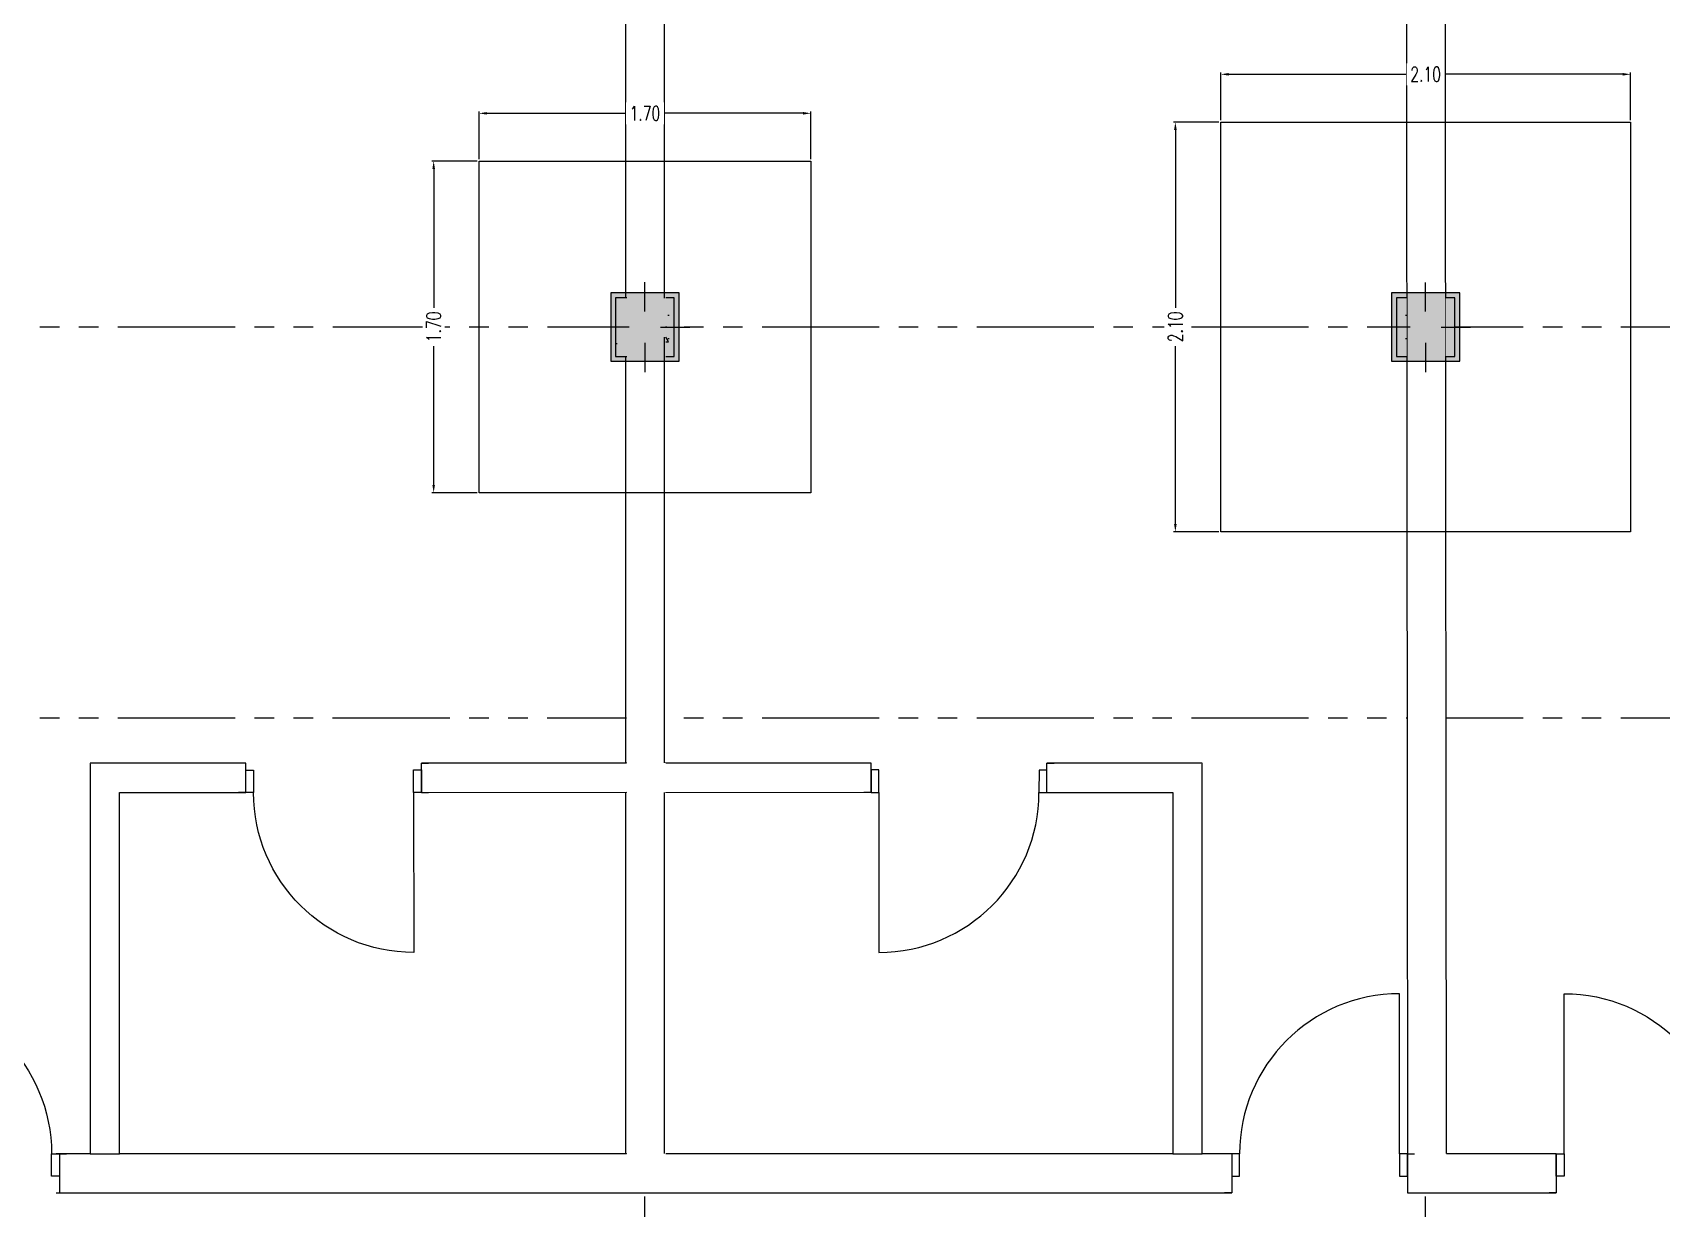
# Model space of a CAD drawing. Header units: metres. Extents: x -6.1 to 26.1, y -10.1 to 14.1.
# Drawn here: x 8.86 to 17.21, y 1.48 to 7.51 of the extents above; entities that cross this region are included whole.
import ezdxf

# ---------------------------------------------------------------- set-up
doc = ezdxf.new("R2010")
doc.units = ezdxf.units.M
doc.header["$MEASUREMENT"] = 0
for name, pattern in [('Xref_Arq. PB$0$Wipeout_Contour', [1, 0, -1]), ('Xref_Cimentación$0$Xr-Muroscontencion$0$HIDDEN', [0.375, 0.25, -0.125]), ('Xref_Ejes$0$ACAD_ISO05W100', [33, 24, -3, 0, -3, 0, -3])]:
    doc.linetypes.add(name, pattern=pattern)
for name, color, linetype in [('Xref_Arq. PB$0$Estructura - Muros', 7, 'Continuous'), ('Xref_Arq. PB$0$Estructura - Vigas y Pilares', 7, 'Continuous'), ('Xref_Arq. PB$0$Puertas ArchiCAD', 7, 'Continuous'), ('Xref_Cimentación$0$00-ZA', 2, 'Continuous'), ('Xref_Cimentación$0$Cerramiento', 11, 'Continuous'), ('Xref_Cimentación$0$Xref_Pedestales$0$COLUM. PB', 140, 'Continuous'), ('Xref_Ejes$0$00-EJES', 1, 'Xref_Ejes$0$ACAD_ISO05W100')]:
    doc.layers.add(name, color=color, linetype=linetype)
for name, color, linetype, lineweight in [('Xref_Arq. PB$0$Estructura - Muros_Pluma_Nº__1', 7, 'Continuous', 13), ('Xref_Arq. PB$0$Estructura - Vigas y Pilares_Pluma_Nº__20', 1, 'Continuous', 0), ('Xref_Arq. PB$0$Estructura - Vigas y Pilares_Pluma_Nº__28', 7, 'Continuous', 18), ('Xref_Arq. PB$0$Puertas ArchiCAD_Pluma_Nº__1', 7, 'Continuous', 13), ('Xref_Arq. PB$0$Puertas ArchiCAD_Pluma_Nº__23', 7, 'Continuous', 18)]:
    doc.layers.add(name, color=color, linetype=linetype, lineweight=lineweight)
doc.layers.add('Xref_Arq. PB$0$Estructura - Vigas y Pilares_Pluma_Nº__170', color=7, linetype='Continuous', lineweight=13, true_color=0x9f9f00)
doc.layers.add('Xref_Arq. PB$0$Puertas ArchiCAD_Pluma_Nº__3', color=7, linetype='Continuous', lineweight=18, true_color=0xff6600)
doc.styles.add('Xref_Cimentación$0$Xr-Muroscontencion$0$Romans', font='romans.shx', dxfattribs={"width": 0.7})
doc.dimstyles.new('Xref_Cimentación$0$Xr-Muroscontencion$0$D20', dxfattribs={"dimtxt": 0.05, "dimasz": 0.04, "dimexe": 0.01, "dimexo": 0.01, "dimgap": 0.01, "dimtad": 0, "dimdec": 3, "dimzin": 1, "dimdsep": 46, "dimtxsty": 'Xref_Cimentación$0$Xr-Muroscontencion$0$Romans', "dimcen": 2.5, "dimclrd": 1, "dimclre": 8, "dimclrt": 7, "dimadec": 0, "dimazin": 0, "dimtfac": 1, "dimtdec": 3, "dimtmove": 1, "dimatfit": 1, "dimfxl": 1, "dimtfill": 1, "dimarcsym": 0})
pattern_1 = [(0, (0, 0), (0, 0.623538), [0.06, -0.3]), (0, (0.18, 0.3118), (0, 0.623538), [0.06, -0.3]), (60, (0, 0), (-0.54, 0.31177), [0.06, -0.3]), (60, (0.36, 0), (-0.54, 0.31177), [0.06, -0.3]), (120, (0.06, 0), (0.54, 0.31177), [0.06, -0.3]), (120, (0.42, 0), (0.54, 0.31177), [0.06, -0.3]), (0, (0, 0.06), (0, 0.12), [0, -0.12, 0, -0.18]), (45, (0.06, 0.06), (-0.0848528, 0.0848528), [0, -0.09, 0, -0.15])]

# ---------------------------------------------------------------- blocks, each defined once
blk = doc.blocks.new('Xref_Ejes')
at = {"layer": 'Xref_Ejes$0$00-EJES', "ltscale": 0.025}
for p, q in [((12, -8.9568), (12, 12.9873)), ((16, -8.9568), (16, 12.9873)), ((-4.9997, 6), (24.997, 6)), ((-5, 3.9958), (24.9967, 3.9958))]:
    blk.add_line(p, q, dxfattribs=at)
blk = doc.blocks.new('Xref_Arq. PB$0$Muro_17', base_point=(5.2451, 17.9223))
at = {"color": 254, "linetype": 'Xref_Arq. PB$0$Wipeout_Contour', "lineweight": 0, "ltscale": 61.343434}
blk.add_wipeout([(5.2451, 17.9223), (5.252, 10.7762), (5.452, 10.7762), (5.4451, 17.9223)], dxfattribs=at).dxf.layer = 'Xref_Arq. PB$0$Estructura - Muros'
at = {"layer": 'Xref_Arq. PB$0$Estructura - Muros_Pluma_Nº__1', "linetype": 'Continuous', "flags": 128}
for points in [[(5.2451, 17.9223), (5.252, 10.7762)], [(5.452, 10.7762), (5.4451, 17.9223)]]:
    blk.add_lwpolyline(points, dxfattribs=at)
blk = doc.blocks.new('Xref_Arq. PB$0$Muro_18', base_point=(1.2519, 17.9223))
at = {"color": 254, "linetype": 'Xref_Arq. PB$0$Wipeout_Contour', "lineweight": 0, "ltscale": 61.650485}
blk.add_wipeout([(1.4519, 17.9223), (1.2519, 17.9223), (1.2519, 12.7788), (1.4519, 12.7789)], dxfattribs=at).dxf.layer = 'Xref_Arq. PB$0$Estructura - Muros'
at = {"color": 254, "linetype": 'Xref_Arq. PB$0$Wipeout_Contour', "lineweight": 0, "ltscale": 47.147943}
blk.add_wipeout([(1.4519, 12.6289), (1.2519, 12.6288), (1.2519, 10.7762), (1.4519, 10.7762)], dxfattribs=at).dxf.layer = 'Xref_Arq. PB$0$Estructura - Muros'
at = {"layer": 'Xref_Arq. PB$0$Estructura - Muros_Pluma_Nº__1', "linetype": 'Continuous', "flags": 128}
for points in [[(1.2454, 17.9223), (1.2454, 15.1619)], [(1.4454, 15.1619), (1.4454, 17.9223)], [(1.2454, 14.9619), (1.2454, 12.7788)], [(1.4454, 12.7789), (1.4454, 14.9619)], [(1.2454, 12.6288), (1.2454, 10.7762)], [(1.4454, 10.7762), (1.4454, 12.6288)]]:
    blk.add_lwpolyline(points, dxfattribs=at)
blk = doc.blocks.new('Xref_Arq. PB$0$Puerta 17')
at = {"layer": 'Xref_Arq. PB$0$Puertas ArchiCAD_Pluma_Nº__1', "linetype": 'Continuous'}
for p, q in [((-0.45, 0), (-0.487, 0)), ((-0.45, 0), (-0.45, -0.115)), ((0.45, 0), (0.45, -0.115)), ((0.45, 0), (0.487, 0)), ((-0.45, -0.115), (-0.45, -0.2)), ((0.45, -0.115), (0.45, -0.2)), ((-0.45, -0.2), (-0.487, -0.2)), ((0.45, -0.2), (0.487, -0.2))]:
    blk.add_line(p, q, dxfattribs=at)
at = {"layer": 'Xref_Arq. PB$0$Puertas ArchiCAD_Pluma_Nº__23', "linetype": 'Continuous'}
for p, q in [((-0.41, 0), (-0.45, 0)), ((-0.45, 0), (-0.45, -0.115)), ((-0.41, -0.115), (-0.41, 0)), ((0.45, 0), (0.41, 0)), ((0.41, 0), (0.41, -0.115)), ((0.45, -0.115), (0.45, 0)), ((-0.45, -0.115), (-0.41, -0.115)), ((0.41, -0.115), (0.45, -0.115))]:
    blk.add_line(p, q, dxfattribs=at)
at = {"layer": 'Xref_Arq. PB$0$Puertas ArchiCAD_Pluma_Nº__3', "linetype": 'Continuous'}
blk.add_line((0.41, 0), (0.41, 0.82), dxfattribs=at)
blk.add_arc((0.41, 0), 0.82, 90, 180, dxfattribs=at)
blk = doc.blocks.new('Xref_Arq. PB$0$Muro_19', base_point=(-6.5109, 10.5762))
at = {"color": 254, "linetype": 'Xref_Arq. PB$0$Wipeout_Contour', "lineweight": 0, "ltscale": 66.56985}
blk.add_wipeout([(-1.6717, 10.5762), (4.352, 10.5762), (4.352, 10.6612), (4.352, 10.7762), (-1.6717, 10.7762), (-1.6717, 10.6612)], dxfattribs=at).dxf.layer = 'Xref_Arq. PB$0$Estructura - Muros'
at = {"color": 254, "linetype": 'Xref_Arq. PB$0$Wipeout_Contour', "lineweight": 0, "ltscale": 72.299624}
blk.add_wipeout([(5.252, 10.5762), (6.0149, 10.5762), (6.0149, 10.6612), (6.0149, 10.7762), (5.252, 10.7762), (5.252, 10.6612)], dxfattribs=at).dxf.layer = 'Xref_Arq. PB$0$Estructura - Muros'
at = {"layer": 'Xref_Arq. PB$0$Estructura - Muros_Pluma_Nº__1', "linetype": 'Continuous'}
for p, q in [((-1.6717, 10.7762), (-1.6347, 10.7762)), ((4.352, 10.7762), (4.315, 10.7762)), ((4.352, 10.7762), (4.352, 10.6612)), ((5.252, 10.7762), (5.289, 10.7762)), ((5.252, 10.7762), (5.252, 10.6612)), ((6.0149, 10.7762), (5.9779, 10.7762)), ((6.0149, 10.7762), (6.0149, 10.6612)), ((4.352, 10.6612), (4.352, 10.5762)), ((5.252, 10.6612), (5.252, 10.5762)), ((6.0149, 10.6612), (6.0149, 10.5762)), ((-1.6717, 10.5762), (-1.6347, 10.5762)), ((4.352, 10.5762), (4.315, 10.5762)), ((5.252, 10.5762), (5.289, 10.5762)), ((6.0149, 10.5762), (5.9779, 10.5762))]:
    blk.add_line(p, q, dxfattribs=at)
at = {"layer": 'Xref_Arq. PB$0$Estructura - Muros_Pluma_Nº__1', "linetype": 'Continuous', "flags": 128}
for points in [[(1.2519, 10.7762), (-1.6717, 10.7762)], [(4.352, 10.7762), (1.4519, 10.7762)], [(6.0149, 10.7762), (5.452, 10.7762)], [(-1.6546, 10.5762), (4.352, 10.5762)], [(5.252, 10.5762), (6.0149, 10.5762)]]:
    blk.add_lwpolyline(points, dxfattribs=at)
at = {"layer": 'Xref_Arq. PB$0$Puertas ArchiCAD', "linetype": 'Continuous', "xscale": -1}
for p in [(-2.1046, 10.7762), (6.4649, 10.7762)]:
    blk.add_blockref('Xref_Arq. PB$0$Puerta 17', p, dxfattribs=at)
at = {"layer": 'Xref_Arq. PB$0$Puertas ArchiCAD', "linetype": 'Continuous'}
blk.add_blockref('Xref_Arq. PB$0$Puerta 17', (4.802, 10.7762), dxfattribs=at)
blk = doc.blocks.new('Xref_Arq. PB$0$Muro_22', base_point=(4.0508, 10.7762))
at = {"color": 254, "linetype": 'Xref_Arq. PB$0$Wipeout_Contour', "lineweight": 0, "ltscale": 49.707851}
blk.add_wipeout([(4.2008, 10.7762), (4.2008, 12.7773), (4.0508, 12.6274), (4.0508, 10.7762)], dxfattribs=at).dxf.layer = 'Xref_Arq. PB$0$Estructura - Muros'
at = {"layer": 'Xref_Arq. PB$0$Estructura - Muros_Pluma_Nº__1', "linetype": 'Continuous', "flags": 128}
for points in [[(4.2008, 10.7762), (4.2008, 12.7773)], [(4.0508, 12.6274), (4.0508, 10.7762)], [(4.0508, 10.7762), (4.2008, 10.7762)]]:
    blk.add_lwpolyline(points, dxfattribs=at)
blk = doc.blocks.new('Xref_Arq. PB$0$Puerta 17_2')
at = {"layer": 'Xref_Arq. PB$0$Puertas ArchiCAD_Pluma_Nº__1', "linetype": 'Continuous'}
for p, q in [((-0.45, 0), (-0.487, 0)), ((-0.45, 0), (-0.45, -0.115)), ((0.45, 0), (0.45, -0.115)), ((0.45, 0), (0.487, 0)), ((-0.45, -0.15), (-0.487, -0.15)), ((-0.45, -0.115), (-0.45, -0.15)), ((0.45, -0.115), (0.45, -0.15)), ((0.45, -0.15), (0.487, -0.15))]:
    blk.add_line(p, q, dxfattribs=at)
at = {"layer": 'Xref_Arq. PB$0$Puertas ArchiCAD_Pluma_Nº__23', "linetype": 'Continuous'}
for p, q in [((-0.41, 0), (-0.45, 0)), ((-0.45, 0), (-0.45, -0.115)), ((-0.41, -0.115), (-0.41, 0)), ((0.45, 0), (0.41, 0)), ((0.41, 0), (0.41, -0.115)), ((0.45, -0.115), (0.45, 0)), ((-0.45, -0.115), (-0.41, -0.115)), ((0.41, -0.115), (0.45, -0.115))]:
    blk.add_line(p, q, dxfattribs=at)
at = {"layer": 'Xref_Arq. PB$0$Puertas ArchiCAD_Pluma_Nº__3', "linetype": 'Continuous'}
blk.add_line((0.41, 0), (0.41, 0.82), dxfattribs=at)
blk.add_arc((0.41, 0), 0.82, 90, 180, dxfattribs=at)
blk = doc.blocks.new('Xref_Arq. PB$0$Muro_23', base_point=(4.0508, 12.6274))
at = {"color": 254, "linetype": 'Xref_Arq. PB$0$Wipeout_Contour', "lineweight": 0, "ltscale": 64.653963}
blk.add_wipeout([(1.4454, 12.7788), (1.4454, 12.6288), (2.5044, 12.6282), (2.5044, 12.7432), (2.5045, 12.7782)], dxfattribs=at).dxf.layer = 'Xref_Arq. PB$0$Estructura - Muros'
at = {"color": 254, "linetype": 'Xref_Arq. PB$0$Wipeout_Contour', "lineweight": 0, "ltscale": 66.666334}
blk.add_wipeout([(3.4044, 12.7427), (3.4044, 12.6277), (4.0508, 12.6274), (4.2008, 12.7773), (3.4045, 12.7777)], dxfattribs=at).dxf.layer = 'Xref_Arq. PB$0$Estructura - Muros'
at = {"layer": 'Xref_Arq. PB$0$Estructura - Muros_Pluma_Nº__1', "linetype": 'Continuous'}
for p, q in [((2.5045, 12.7782), (2.4675, 12.7783)), ((2.5044, 12.7432), (2.5045, 12.7782)), ((3.4044, 12.7427), (3.4045, 12.7777)), ((3.4045, 12.7777), (3.4415, 12.7777)), ((2.5044, 12.6282), (2.5044, 12.7432)), ((3.4044, 12.6277), (3.4044, 12.7427)), ((2.5044, 12.6282), (2.4674, 12.6283)), ((3.4044, 12.6277), (3.4414, 12.6277))]:
    blk.add_line(p, q, dxfattribs=at)
at = {"layer": 'Xref_Arq. PB$0$Estructura - Muros_Pluma_Nº__1', "linetype": 'Continuous', "flags": 128}
for points in [[(2.5045, 12.7782), (1.4454, 12.7782)], [(4.2008, 12.7773), (3.4045, 12.7777)], [(1.4454, 12.6289), (2.5044, 12.6282)], [(3.4044, 12.6277), (4.0508, 12.6274)]]:
    blk.add_lwpolyline(points, dxfattribs=at)
at = {"layer": 'Xref_Arq. PB$0$Puertas ArchiCAD', "linetype": 'Continuous', "rotation": 179.968163911633}
blk.add_blockref('Xref_Arq. PB$0$Puerta 17_2', (2.9544, 12.628), dxfattribs=at)
blk = doc.blocks.new('Xref_Arq. PB$0$Muro_31', base_point=(-1.3463, 10.7762))
at = {"color": 254, "linetype": 'Xref_Arq. PB$0$Wipeout_Contour', "lineweight": 0, "ltscale": 47.293083}
blk.add_wipeout([(-1.3463, 10.7762), (-1.3463, 12.6274), (-1.4963, 12.7773), (-1.4963, 10.7762)], dxfattribs=at).dxf.layer = 'Xref_Arq. PB$0$Estructura - Muros'
at = {"layer": 'Xref_Arq. PB$0$Estructura - Muros_Pluma_Nº__1', "linetype": 'Continuous', "flags": 128}
for points in [[(-1.4963, 12.7773), (-1.4963, 10.7762)], [(-1.3463, 10.7762), (-1.3463, 12.6274)], [(-1.4963, 10.7762), (-1.3463, 10.7762)]]:
    blk.add_lwpolyline(points, dxfattribs=at)
blk = doc.blocks.new('Xref_Arq. PB$0$Muro_32', base_point=(-1.3463, 12.6274))
at = {"color": 254, "linetype": 'Xref_Arq. PB$0$Wipeout_Contour', "lineweight": 0, "ltscale": 64.127766}
blk.add_wipeout([(-0.6999, 12.7777), (-1.4963, 12.7773), (-1.3463, 12.6274), (-0.6998, 12.6277), (-0.6999, 12.7427)], dxfattribs=at).dxf.layer = 'Xref_Arq. PB$0$Estructura - Muros'
at = {"color": 254, "linetype": 'Xref_Arq. PB$0$Wipeout_Contour', "lineweight": 0, "ltscale": 64.040584}
blk.add_wipeout([(1.4525, 12.7789), (0.2001, 12.7782), (0.2001, 12.7432), (0.2002, 12.6282), (1.4526, 12.6289)], dxfattribs=at).dxf.layer = 'Xref_Arq. PB$0$Estructura - Muros'
at = {"layer": 'Xref_Arq. PB$0$Estructura - Muros_Pluma_Nº__1', "linetype": 'Continuous'}
for p, q in [((-0.6999, 12.7777), (-0.7369, 12.7777)), ((-0.6999, 12.7427), (-0.6999, 12.7777)), ((0.2001, 12.7782), (0.2371, 12.7783)), ((0.2001, 12.7432), (0.2001, 12.7782)), ((-0.6998, 12.6277), (-0.6999, 12.7427)), ((0.2002, 12.6282), (0.2001, 12.7432)), ((-0.6998, 12.6277), (-0.7368, 12.6277)), ((0.2002, 12.6282), (0.2372, 12.6283))]:
    blk.add_line(p, q, dxfattribs=at)
at = {"layer": 'Xref_Arq. PB$0$Estructura - Muros_Pluma_Nº__1', "linetype": 'Continuous', "flags": 128}
for points in [[(-0.6999, 12.7777), (-1.4963, 12.7773)], [(1.2519, 12.7788), (0.2001, 12.7782)], [(-1.3463, 12.6274), (-0.6998, 12.6277)], [(0.2002, 12.6282), (1.2519, 12.6288)]]:
    blk.add_lwpolyline(points, dxfattribs=at)
at = {"layer": 'Xref_Arq. PB$0$Puertas ArchiCAD', "linetype": 'Continuous', "xscale": -0.9999999999999999, "rotation": 180.031836088367}
blk.add_blockref('Xref_Arq. PB$0$Puerta 17_2', (-0.2498, 12.628), dxfattribs=at)
blk = doc.blocks.new('Xref_Arq. PB$0$Pilar_11', base_point=(5.3454, 15.0123))
at = {"layer": 'Xref_Arq. PB$0$Estructura - Vigas y Pilares_Pluma_Nº__20', "linetype": 'Continuous'}
for p, q in [((5.3454, 15.0923), (5.3454, 15.2423)), ((5.3454, 14.9323), (5.3454, 14.7823))]:
    blk.add_line(p, q, dxfattribs=at)
at = {"color": 254, "linetype": 'Xref_Arq. PB$0$Wipeout_Contour', "lineweight": 0, "ltscale": 63.604459}
blk.add_wipeout([(5.1954, 15.1623), (5.1954, 14.8623), (5.2481, 14.8623), (5.2478, 15.1623)], dxfattribs=at).dxf.layer = 'Xref_Arq. PB$0$Estructura - Vigas y Pilares'
at = {"color": 254, "linetype": 'Xref_Arq. PB$0$Wipeout_Contour', "lineweight": 0, "ltscale": 63.93575}
blk.add_wipeout([(5.4954, 15.1623), (5.4478, 15.1623), (5.4481, 14.8623), (5.4954, 14.8623)], dxfattribs=at).dxf.layer = 'Xref_Arq. PB$0$Estructura - Vigas y Pilares'
at = {"layer": 'Xref_Arq. PB$0$Estructura - Vigas y Pilares_Pluma_Nº__170', "linetype": 'Continuous'}
h = blk.add_hatch(dxfattribs=at)
h.set_pattern_fill('HORMIGÓN_ARMADO', color=256, style=0, pattern_type=2)
h.set_pattern_definition(pattern_1)
h.paths.add_polyline_path([(5.1954, 15.1623), (5.1954, 14.8623), (5.2481, 14.8623), (5.2478, 15.1623)])
h = blk.add_hatch(dxfattribs=at)
h.set_pattern_fill('HORMIGÓN_ARMADO', color=256, style=0, pattern_type=2)
h.set_pattern_definition(pattern_1)
h.paths.add_polyline_path([(5.4954, 15.1623), (5.4478, 15.1623), (5.4481, 14.8623), (5.4954, 14.8623)])
at = {"layer": 'Xref_Arq. PB$0$Estructura - Vigas y Pilares_Pluma_Nº__20', "linetype": 'Continuous'}
for p, q in [((5.2654, 15.0123), (5.1154, 15.0123)), ((5.4254, 15.0123), (5.5754, 15.0123))]:
    blk.add_line(p, q, dxfattribs=at)
at = {"layer": 'Xref_Arq. PB$0$Estructura - Vigas y Pilares_Pluma_Nº__28', "linetype": 'Continuous'}
for p, q in [((5.1954, 15.1623), (5.1954, 14.8623)), ((5.2478, 15.1623), (5.1954, 15.1623)), ((5.4954, 15.1623), (5.4478, 15.1623)), ((5.4954, 14.8623), (5.4954, 15.1623)), ((5.1954, 14.8623), (5.2481, 14.8623)), ((5.4481, 14.8623), (5.4954, 14.8623))]:
    blk.add_line(p, q, dxfattribs=at)
blk = doc.blocks.new('Xref_Arq. PB$0$Pilar_12', base_point=(1.3454, 15.0127))
at = {"layer": 'Xref_Arq. PB$0$Estructura - Vigas y Pilares_Pluma_Nº__20', "linetype": 'Continuous'}
for p, q in [((1.3454, 15.0927), (1.3454, 15.2427)), ((1.3454, 14.9327), (1.3454, 14.7827))]:
    blk.add_line(p, q, dxfattribs=at)
at = {"color": 254, "linetype": 'Xref_Arq. PB$0$Wipeout_Contour', "lineweight": 0, "ltscale": 60.28122}
blk.add_wipeout([(1.1954, 15.1627), (1.1954, 14.8627), (1.2519, 14.8627), (1.2519, 15.1627)], dxfattribs=at).dxf.layer = 'Xref_Arq. PB$0$Estructura - Vigas y Pilares'
at = {"color": 254, "linetype": 'Xref_Arq. PB$0$Wipeout_Contour', "lineweight": 0, "ltscale": 60.370309}
blk.add_wipeout([(1.4519, 14.8627), (1.4954, 14.8627), (1.4954, 15.1627), (1.4519, 15.1627)], dxfattribs=at).dxf.layer = 'Xref_Arq. PB$0$Estructura - Vigas y Pilares'
at = {"layer": 'Xref_Arq. PB$0$Estructura - Vigas y Pilares_Pluma_Nº__170', "linetype": 'Continuous'}
h = blk.add_hatch(dxfattribs=at)
h.set_pattern_fill('HORMIGÓN_ARMADO', color=256, style=0, pattern_type=2)
h.set_pattern_definition(pattern_1)
h.paths.add_polyline_path([(1.1954, 15.1627), (1.1954, 14.8627), (1.2519, 14.8627), (1.2519, 15.1627)])
h = blk.add_hatch(dxfattribs=at)
h.set_pattern_fill('HORMIGÓN_ARMADO', color=256, style=0, pattern_type=2)
h.set_pattern_definition(pattern_1)
h.paths.add_polyline_path([(1.4519, 14.8627), (1.4954, 14.8627), (1.4954, 15.1627), (1.4519, 15.1627)])
at = {"layer": 'Xref_Arq. PB$0$Estructura - Vigas y Pilares_Pluma_Nº__20', "linetype": 'Continuous'}
for p, q in [((1.2654, 15.0127), (1.1154, 15.0127)), ((1.4254, 15.0127), (1.5754, 15.0127))]:
    blk.add_line(p, q, dxfattribs=at)
at = {"layer": 'Xref_Arq. PB$0$Estructura - Vigas y Pilares_Pluma_Nº__28', "linetype": 'Continuous'}
for p, q in [((1.1954, 15.1627), (1.1954, 14.8627)), ((1.2519, 15.1627), (1.1954, 15.1627)), ((1.4954, 15.1627), (1.4519, 15.1627)), ((1.4954, 14.8627), (1.4954, 15.1627)), ((1.1954, 14.8627), (1.2519, 14.8627)), ((1.4519, 14.8627), (1.4954, 14.8627))]:
    blk.add_line(p, q, dxfattribs=at)
blk = doc.blocks.new('Xref_Arq. PB')
at = {"layer": 'Xref_Arq. PB$0$Estructura - Muros'}
for name, p in [('Xref_Arq. PB$0$Muro_18', (11.9066, 8.9084)), ('Xref_Arq. PB$0$Muro_17', (15.8997, 8.9084))]:
    blk.add_blockref(name, p, dxfattribs=at)
blk.add_blockref('Xref_Arq. PB$0$Muro_19', (4.1437, 1.5623), dxfattribs=at)
at = {"layer": 'Xref_Arq. PB$0$Estructura - Vigas y Pilares'}
for name, p in [('Xref_Arq. PB$0$Pilar_12', (12, 5.9987)), ('Xref_Arq. PB$0$Pilar_11', (16, 5.9983))]:
    blk.add_blockref(name, p, dxfattribs=at)
at = {"layer": 'Xref_Arq. PB$0$Estructura - Muros'}
for name, p in [('Xref_Arq. PB$0$Muro_31', (9.3083, 1.7623)), ('Xref_Arq. PB$0$Muro_22', (14.7054, 1.7623))]:
    blk.add_blockref(name, p, dxfattribs=at)
blk.add_blockref('Xref_Arq. PB$0$Muro_23', (14.7054, 3.6135), dxfattribs=at)
blk.add_blockref('Xref_Arq. PB$0$Muro_32', (9.3083, 3.6135), dxfattribs=at)
blk = doc.blocks.new('*U414')
at = {"ltscale": 0.025, "true_color": 0x636466}
h = blk.add_hatch(color=251, dxfattribs=at)
h.dxf.hatch_style = 1
h.paths.add_polyline_path([(-0.125, -0.075), (0.225, -0.075), (0.225, 0.275), (-0.125, 0.275)])
at = {"color": 251, "linetype": 'ByBlock', "ltscale": 0.025, "true_color": 0x636466}
blk.add_lwpolyline([(-0.125, -0.075), (0.225, -0.075), (0.225, 0.275), (-0.125, 0.275)], close=True, dxfattribs=at)
blk = doc.blocks.new('Xref_Cimentación$0$Xref_Pedestales')
at = {"layer": 'Xref_Cimentación$0$Xref_Pedestales$0$COLUM. PB', "ltscale": 0.025}
for p in [(11.95, 5.9), (15.95, 5.9)]:
    blk.add_blockref('*U414', p, dxfattribs=at)
blk = doc.blocks.new('*D463')
at = {"layer": 'Xref_Cimentación$0$00-ZA', "color": 8, "linetype": 'Xref_Cimentación$0$Xr-Muroscontencion$0$HIDDEN', "lineweight": -2, "transparency": 16777216}
for p, q in [((11.14, 6.85), (10.9077, 6.85)), ((11.14, 5.15), (10.9077, 5.15))]:
    blk.add_line(p, q, dxfattribs=at)
at = {"layer": 'Xref_Cimentación$0$00-ZA', "color": 1, "lineweight": -2, "transparency": 16777216}
for p, q in [((10.9177, 6.81), (10.9177, 6.0863)), ((10.9177, 5.19), (10.9177, 5.9138))]:
    blk.add_line(p, q, dxfattribs=at)
at = {"layer": 'Xref_Cimentación$0$00-ZA', "color": 1, "transparency": 16777216}
for points in [[(10.9111, 6.81), (10.9244, 6.81), (10.9177, 6.85)], [(10.9111, 5.19), (10.9244, 5.19), (10.9177, 5.15)]]:
    blk.add_solid(points, dxfattribs=at)
at = {"layer": 'Xref_Cimentación$0$00-ZA', "color": 7, "transparency": 16777216, "insert": (10.9177, 6), "char_height": 0.075, "attachment_point": 5, "rotation": 90, "style": 'Xref_Cimentación$0$Xr-Muroscontencion$0$Romans', "bg_fill": 3, "box_fill_scale": 1.25, "bg_fill_color": 256, "bg_fill_true_color": 13158600, "bg_fill_transparency": 0}
blk.add_mtext('1.70', dxfattribs=at)
blk = doc.blocks.new('*D464')
at = {"layer": 'Xref_Cimentación$0$00-ZA', "color": 8, "linetype": 'Xref_Cimentación$0$Xr-Muroscontencion$0$HIDDEN', "lineweight": -2, "transparency": 16777216}
for p, q in [((11.15, 6.86), (11.15, 7.1048)), ((12.85, 6.86), (12.85, 7.1048))]:
    blk.add_line(p, q, dxfattribs=at)
at = {"layer": 'Xref_Cimentación$0$00-ZA', "color": 1, "lineweight": -2, "transparency": 16777216}
for p, q in [((11.19, 7.0948), (11.9138, 7.0948)), ((12.81, 7.0948), (12.0862, 7.0948))]:
    blk.add_line(p, q, dxfattribs=at)
at = {"layer": 'Xref_Cimentación$0$00-ZA', "color": 1, "transparency": 16777216}
for points in [[(11.19, 7.1015), (11.19, 7.0881), (11.15, 7.0948)], [(12.81, 7.1015), (12.81, 7.0881), (12.85, 7.0948)]]:
    blk.add_solid(points, dxfattribs=at)
at = {"layer": 'Xref_Cimentación$0$00-ZA', "color": 7, "transparency": 16777216, "insert": (12, 7.0948), "char_height": 0.075, "attachment_point": 5, "style": 'Xref_Cimentación$0$Xr-Muroscontencion$0$Romans', "bg_fill": 3, "box_fill_scale": 1.25, "bg_fill_color": 256, "bg_fill_true_color": 13158600, "bg_fill_transparency": 0}
blk.add_mtext('1.70', dxfattribs=at)
blk = doc.blocks.new('*D481')
at = {"layer": 'Xref_Cimentación$0$00-ZA', "color": 8, "linetype": 'Xref_Cimentación$0$Xr-Muroscontencion$0$HIDDEN', "lineweight": -2, "transparency": 16777216}
for p, q in [((14.94, 7.05), (14.7077, 7.05)), ((14.94, 4.95), (14.7077, 4.95))]:
    blk.add_line(p, q, dxfattribs=at)
at = {"layer": 'Xref_Cimentación$0$00-ZA', "color": 1, "lineweight": -2, "transparency": 16777216}
for p, q in [((14.7177, 7.01), (14.7177, 6.09)), ((14.7177, 4.99), (14.7177, 5.91))]:
    blk.add_line(p, q, dxfattribs=at)
at = {"layer": 'Xref_Cimentación$0$00-ZA', "color": 1, "transparency": 16777216}
for points in [[(14.7111, 7.01), (14.7244, 7.01), (14.7177, 7.05)], [(14.7111, 4.99), (14.7244, 4.99), (14.7177, 4.95)]]:
    blk.add_solid(points, dxfattribs=at)
at = {"layer": 'Xref_Cimentación$0$00-ZA', "color": 7, "transparency": 16777216, "insert": (14.7177, 6), "char_height": 0.075, "attachment_point": 5, "rotation": 90, "style": 'Xref_Cimentación$0$Xr-Muroscontencion$0$Romans', "bg_fill": 3, "box_fill_scale": 1.25, "bg_fill_color": 256, "bg_fill_true_color": 13158600, "bg_fill_transparency": 0}
blk.add_mtext('2.10', dxfattribs=at)
blk = doc.blocks.new('*D482')
at = {"layer": 'Xref_Cimentación$0$00-ZA', "color": 8, "linetype": 'Xref_Cimentación$0$Xr-Muroscontencion$0$HIDDEN', "lineweight": -2, "transparency": 16777216}
for p, q in [((14.95, 7.06), (14.95, 7.3048)), ((17.05, 7.06), (17.05, 7.3048))]:
    blk.add_line(p, q, dxfattribs=at)
at = {"layer": 'Xref_Cimentación$0$00-ZA', "color": 1, "lineweight": -2, "transparency": 16777216}
for p, q in [((14.99, 7.2948), (15.91, 7.2948)), ((17.01, 7.2948), (16.09, 7.2948))]:
    blk.add_line(p, q, dxfattribs=at)
at = {"layer": 'Xref_Cimentación$0$00-ZA', "color": 1, "transparency": 16777216}
for points in [[(14.99, 7.3015), (14.99, 7.2881), (14.95, 7.2948)], [(17.01, 7.3015), (17.01, 7.2881), (17.05, 7.2948)]]:
    blk.add_solid(points, dxfattribs=at)
at = {"layer": 'Xref_Cimentación$0$00-ZA', "color": 7, "transparency": 16777216, "insert": (16, 7.2948), "char_height": 0.075, "attachment_point": 5, "style": 'Xref_Cimentación$0$Xr-Muroscontencion$0$Romans', "bg_fill": 3, "box_fill_scale": 1.25, "bg_fill_color": 256, "bg_fill_true_color": 13158600, "bg_fill_transparency": 0}
blk.add_mtext('2.10', dxfattribs=at)
blk = doc.blocks.new('Xref_Cimentación')
at = {"layer": 'Xref_Cimentación$0$00-ZA'}
for points in [[(14.95, 7.05), (17.05, 7.05), (17.05, 4.95), (14.95, 4.95), (14.95, 7.05)], [(11.15, 6.85), (12.85, 6.85), (12.85, 5.15), (11.15, 5.15), (11.15, 6.85)]]:
    blk.add_lwpolyline(points, dxfattribs=at)
at = {"layer": 'Xref_Cimentación$0$Cerramiento'}
blk.add_blockref('Xref_Cimentación$0$Xref_Pedestales', (0, 0), dxfattribs=at)
at = {"layer": 'Xref_Cimentación$0$00-ZA'}
for base, p1, p2, picture, middle in [((14.7177, 4.95), (14.95, 7.05), (14.95, 4.95), '*D481', (14.7177, 6)), ((10.9177, 5.15), (11.15, 6.85), (11.15, 5.15), '*D463', (10.9177, 6))]:
    dim = blk.add_linear_dim(base=base, p1=p1, p2=p2, angle=90, dimstyle='Xref_Cimentación$0$Xr-Muroscontencion$0$D20', override={"dimtxt": 0.075, "dimdec": 2}, dxfattribs=at)
    dim.commit()
    dim.dimension.update_dxf_attribs({"geometry": picture, "text_midpoint": middle})
for base, p1, p2, picture, middle in [((17.05, 7.2948), (14.95, 7.05), (17.05, 7.05), '*D482', (16, 7.2948)), ((12.85, 7.0948), (11.15, 6.85), (12.85, 6.85), '*D464', (12, 7.0948))]:
    dim = blk.add_linear_dim(base=base, p1=p1, p2=p2, dimstyle='Xref_Cimentación$0$Xr-Muroscontencion$0$D20', override={"dimtxt": 0.075, "dimdec": 2}, dxfattribs=at)
    dim.commit()
    dim.dimension.update_dxf_attribs({"geometry": picture, "text_midpoint": middle})

msp = doc.modelspace()

# ---------------------------------------------------------------- block references
msp.add_blockref('Xref_Ejes', (0, 0))

# ---------------------------------------------------------------- next in the draw order: block references
msp.add_blockref('Xref_Arq. PB', (0, 0))

# ---------------------------------------------------------------- next in the draw order: block references
msp.add_blockref('Xref_Cimentación', (0, 0))

doc.saveas('drawing.dxf')
